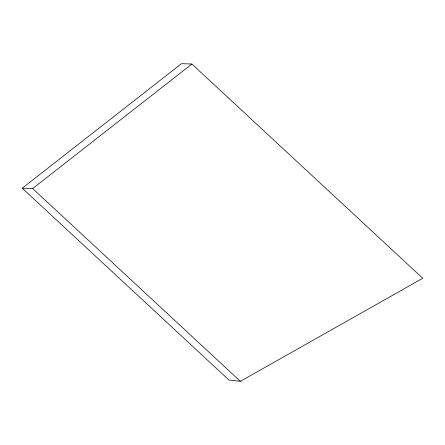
<?xml version="1.0" encoding="UTF-8"?>
<svg xmlns="http://www.w3.org/2000/svg" width="445" height="445" viewBox="0 0 445 445"><rect width="100%" height="100%" fill="white"/><g stroke="black" fill="none" stroke-linecap="round" stroke-linejoin="round"><path stroke-width="0.67" d="M22.25 188.213L181.477 63.685L191.878 64.03L422.75 278.27L240.378 381.315L228.914 379.991L22.25 188.213L32.652 188.552L191.878 64.03M32.652 188.552L240.378 381.315"/></g></svg>
